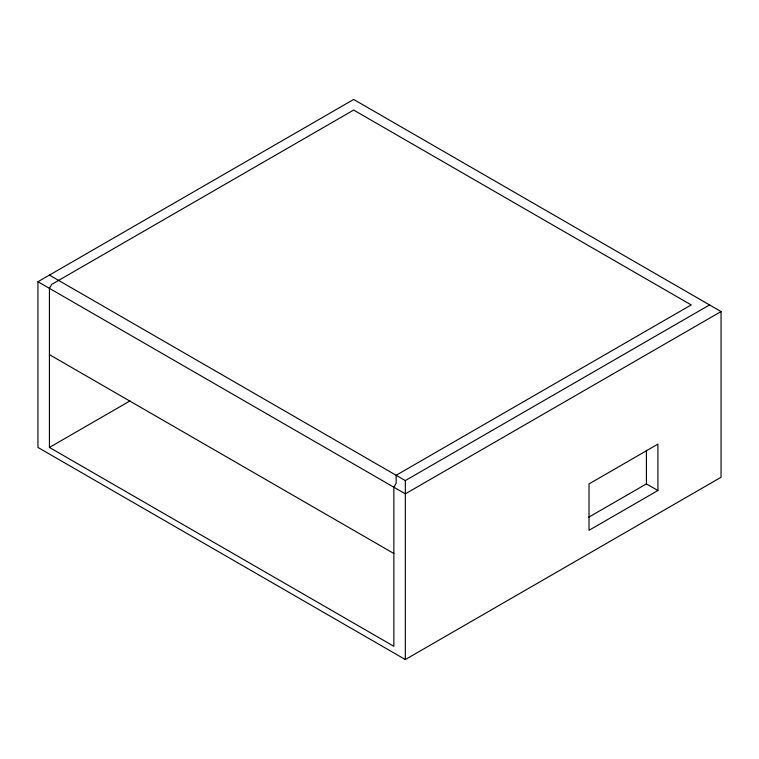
<?xml version="1.0" encoding="UTF-8"?>
<svg xmlns="http://www.w3.org/2000/svg" width="759" height="759" viewBox="0 0 759 759"><rect width="100%" height="100%" fill="white"/><g stroke="black" fill="none" stroke-linecap="round" stroke-linejoin="round"><path stroke-width="1.14" d="M37.95 281.731L353.666 99.457L721.05 311.56L721.05 477.269L405.334 659.543L37.95 447.44L37.95 281.731L405.334 493.834L721.05 311.56M49.43 447.44L393.855 646.288L393.855 487.212L396.151 483.236L396.151 475.276L691.202 304.928L353.666 110.055L51.726 284.378L49.43 288.363L49.43 447.44L129.96 400.951M49.43 275.1L405.334 480.58L709.57 304.928M588.68 517.23L646.421 483.9L657.911 490.523L657.911 444.129L589.022 483.9L589.022 530.294L657.911 490.523M49.43 354.643L393.855 553.491M646.421 450.258L646.421 483.9M405.334 480.58L405.334 659.543"/></g></svg>
